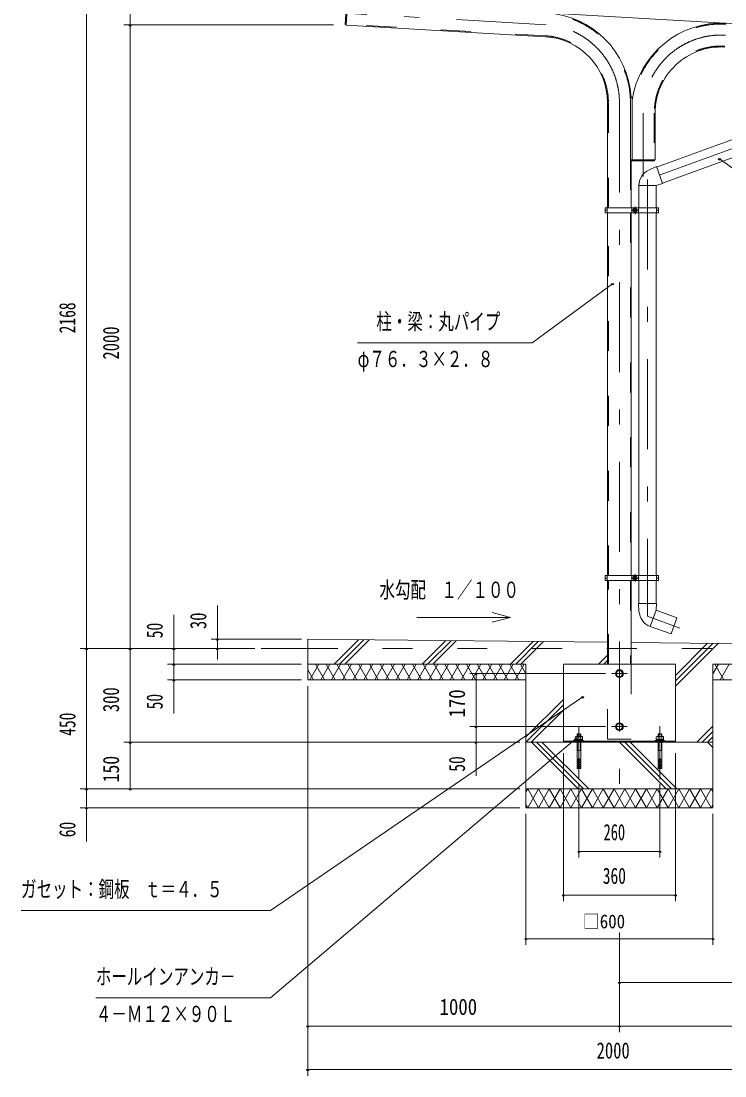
# Model space of a CAD drawing. Units: millimetres, scale not verified, with parts at other scales. Extents: x -23448 to 23452, y -10500 to 10500.
# Drawn here: x 11690 to 17337, y -2830 to 5625 of the extents above; entities that cross this region are included whole.
import ezdxf
from ezdxf.enums import TextEntityAlignment as Align

# ---------------------------------------------------------------- set-up
doc = ezdxf.new("R2010")
doc.units = ezdxf.units.MM
doc.header["$LTSCALE"] = 60
doc.linetypes.add('USER2', pattern=[10, 4, -6])
doc.linetypes.add('USER3', pattern=[24, 12, -5, 2, -5])
for name, color, linetype, lineweight in [('0-6_2-0BOLD', 7, 'Continuous', 18), ('0-7_2-1HIDDEN', 3, 'USER2', 18), ('0-8_2-2CENTER', 3, 'USER3', 18), ('0-9_2-4THIN', 4, 'Continuous', 18), ('0-A_2-5DIM', 3, 'Continuous', 18), ('0-B_2-6HATCH', 2, 'Continuous', 18)]:
    doc.layers.add(name, color=color, linetype=linetype, lineweight=lineweight)
doc.styles.add('ＭＳ ゴシック', font='')
doc.styles.get('ＭＳ ゴシック').set_extended_font_data('MS Gothic')

msp = doc.modelspace()

# ---------------------------------------------------------------- linework, layer by layer
at = {"layer": '0-6_2-0BOLD'}
for p, q in [((14312.78, 5987.57), (14290.33, 5598.2)), ((14320.77, 5987.11), (14298.02, 5592.5)), ((18651.78, 5532.54), (15806.51, 5696.59)), ((14290.33, 5598.2), (14298.31, 5597.74)), ((14298.02, 5592.5), (15895.95, 5500.37)), ((16788.87, 4454.9), (18779.2, 5179.33)), ((16593.33, 4513.56), (16593.33, 5013.56)), ((16395.08, 4971.62), (16395.08, 4128.77)), ((16776.58, 4513.56), (16776.58, 4888.56)), ((16585.84, 4128.77), (16585.84, 4513.56)), ((16787.58, 4458.43), (16728.49, 4432.24)), ((16837.18, 4322.17), (16787.58, 4458.43)), ((16646.71, 4306.54), (16646.71, 4128.77)), ((16784.21, 4128.77), (16784.21, 4306.88)), ((16391.09, 4108.77), (16375.84, 4108.77)), ((16391.09, 4128.77), (16391.09, 4088.77)), ((16395.08, 4088.77), (16395.08, 1180.9)), ((16585.84, 1180.9), (16585.84, 4088.77)), ((16589.84, 4088.77), (16589.84, 4128.77)), ((16642.71, 4128.77), (16642.71, 4088.77)), ((16646.71, 4088.77), (16646.71, 1180.9)), ((16784.21, 1180.9), (16784.21, 4088.77)), ((16788.21, 4088.77), (16788.21, 4128.77)), ((16803.46, 4108.77), (16788.21, 4108.77)), ((16375.84, 1160.9), (16391.09, 1160.9)), ((16391.09, 1180.9), (16391.09, 1140.9)), ((16395.08, 1140.9), (16395.08, 469.93)), ((16585.84, 469.93), (16585.84, 1140.9)), ((16589.84, 1140.9), (16589.84, 1180.9)), ((16642.71, 1180.9), (16642.71, 1140.9)), ((16646.71, 1140.9), (16646.71, 957.49)), ((16784.21, 957.49), (16784.21, 1140.9)), ((16788.21, 1140.9), (16788.21, 1180.9)), ((16788.21, 1160.9), (16803.46, 1160.9)), ((16642.96, 957.49), (16647.36, 893.01)), ((13990.46, 594.93), (13615.45, 594.93)), ((16395.09, 645.88), (13990.46, 669.93)), ((13990.46, 669.93), (13990.46, 344.93)), ((18687.08, 622.96), (16585.84, 643.98)), ((15740.46, 469.93), (13990.46, 469.93)), ((16940.46, -155.07), (16940.46, 469.93)), ((13990.46, 344.93), (15740.46, 344.93)), ((18490.46, 344.93), (17240.46, 344.93)), ((17240.46, -155.07), (15740.46, -155.07)), ((16040.46, -147.07), (16940.46, -147.07)), ((16137.26, -141.07), (16137.26, -133.57)), ((16150.47, -109.57), (16150.46, -91.57)), ((16150.46, -294.06), (16150.46, -155.07)), ((16150.74, -133.56), (16150.74, -112.28)), ((16157.96, -133.56), (16165.46, -141.07)), ((16165.46, -133.57), (16172.96, -141.06)), ((16180.19, -112.28), (16180.19, -133.57)), ((16180.46, -91.57), (16180.46, -109.57)), ((16193.67, -133.57), (16193.66, -141.07)), ((16202.96, -147.07), (16202.96, -141.07)), ((16787.27, -141.07), (16787.26, -133.57)), ((16800.47, -109.57), (16800.46, -91.57)), ((16800.74, -133.56), (16800.74, -112.28)), ((16815.46, -141.07), (16807.97, -133.56)), ((16822.96, -141.06), (16815.46, -133.57)), ((16830.46, -91.57), (16825.96, -87.07)), ((16830.19, -112.28), (16830.19, -133.57)), ((16843.67, -133.57), (16843.66, -141.07)), ((16852.97, -147.07), (16852.97, -141.07)), ((16180.46, -220.97), (16150.46, -220.97)), ((16830.46, -220.97), (16800.46, -220.97)), ((16150.46, -294.06), (16162.46, -294.06)), ((16162.46, -300.06), (16150.46, -300.06)), ((16162.46, -318.06), (16150.46, -318.06)), ((16180.46, -330.06), (16168.46, -330.06)), ((16168.46, -336.06), (16180.46, -336.06)), ((16180.46, -300.06), (16177.46, -294.06)), ((16180.46, -318.06), (16177.46, -312.06)), ((16803.46, -294.06), (16800.46, -300.06)), ((16803.46, -312.06), (16800.46, -318.06)), ((16803.46, -330.06), (16800.46, -336.06)), ((16830.46, -318.06), (16818.46, -318.06)), ((16830.46, -300.06), (16827.46, -294.06)), ((16830.46, -336.06), (16827.46, -330.06)), ((16150.46, -354.06), (16153.46, -348.06)), ((16177.46, -348.06), (16180.46, -354.06)), ((16803.46, -348.06), (16800.46, -354.06)), ((16830.46, -354.06), (16827.46, -348.06)), ((15740.46, -530.07), (17240.46, -530.07))]:
    msp.add_line(p, q, dxfattribs=at)
for points in [[(18779.21, 5179.32), (18826.23, 5050.12), (16835.9, 4325.7)], [(16593.33, 5013.56), (16578.34, 5013.56), (16578.34, 4513.56), (16776.58, 4513.56)], [(16591.21, 4513.56), (16591.21, 4505.56), (16771.21, 4505.56), (16771.21, 4513.56)], [(16837.18, 4322.17), (16784.21, 4306.88), (16646.71, 4306.88)], [(16642.96, 957.49), (16787.97, 957.49), (16784.22, 902.49), (16737.19, 773.29)], [(16737.51, 773.17), (16904.56, 712.37), (16951.58, 841.58), (16784.22, 902.49)], [(15740.46, 469.93), (15740.46, -680.07), (17240.46, -680.07), (17240.46, 469.93), (18490.46, 469.93), (18490.46, -530.07)], [(16940.46, 469.93), (16040.46, 469.93), (16040.46, -155.07)], [(16202.96, -141.07), (16127.96, -141.06), (16127.96, -147.07)], [(16180.46, -155.07), (16180.46, -294.06), (16168.46, -294.06)], [(16852.97, -141.07), (16777.96, -141.06), (16777.96, -147.07)], [(16825.96, -87.07), (16804.96, -87.07), (16800.46, -91.57), (16830.46, -91.57), (16830.46, -109.57)], [(16800.46, -155.07), (16800.46, -294.06), (16812.46, -294.06)], [(16818.46, -294.06), (16830.46, -294.06), (16830.46, -155.07)], [(16162.46, -354.06), (16150.46, -354.06), (16150.46, -366.07), (16162.46, -366.07), (16162.46, -282.06), (16168.46, -282.06), (16168.46, -366.07), (16180.46, -366.07), (16180.46, -354.06), (16168.46, -354.06)], [(16162.46, -312.06), (16150.46, -312.06), (16150.46, -300.06), (16153.46, -294.06)], [(16153.46, -312.06), (16150.46, -318.06), (16150.46, -330.06), (16162.46, -330.06)], [(16162.46, -336.06), (16150.46, -336.06), (16153.46, -330.06)], [(16150.46, -336.06), (16150.46, -348.06), (16162.46, -348.06)], [(16168.46, -300.06), (16180.46, -300.06), (16180.46, -312.06), (16168.46, -312.06)], [(16180.46, -330.06), (16180.46, -318.06), (16168.46, -318.06)], [(16168.46, -348.06), (16180.46, -348.06), (16180.46, -336.06), (16177.46, -330.06)], [(16812.46, -354.06), (16800.46, -354.06), (16800.46, -366.07), (16812.46, -366.07), (16812.46, -282.06)], [(16812.46, -300.06), (16800.46, -300.06), (16800.46, -312.06), (16812.46, -312.06)], [(16812.46, -318.06), (16800.46, -318.06), (16800.46, -330.06), (16812.46, -330.06)], [(16812.46, -336.06), (16800.46, -336.06), (16800.46, -348.06), (16812.46, -348.06)], [(16812.46, -282.06), (16818.46, -282.06), (16818.46, -366.07), (16830.46, -366.07), (16830.46, -354.06), (16818.46, -354.06)], [(16818.46, -312.06), (16830.46, -312.06), (16830.46, -300.06), (16818.46, -300.06)], [(16818.46, -330.06), (16830.46, -330.06), (16830.46, -318.06), (16827.46, -312.06)], [(16818.46, -348.06), (16830.46, -348.06), (16830.46, -336.06), (16818.46, -336.06)]]:
    msp.add_lwpolyline(points, dxfattribs=at)
for points in [[(16803.46, 4128.77), (16375.84, 4128.77), (16375.84, 4088.77), (16803.46, 4088.77)], [(16628.77, 4115.99), (16616.27, 4123.21), (16603.77, 4115.99), (16603.77, 4101.56), (16616.27, 4094.34), (16628.77, 4101.56)], [(16375.84, 1140.9), (16375.84, 1180.9), (16803.46, 1180.9), (16803.46, 1140.9)], [(16603.77, 1153.69), (16603.77, 1168.12), (16616.27, 1175.34), (16628.77, 1168.12), (16628.77, 1153.68), (16616.27, 1146.47)], [(16465.46, 409.36), (16465.46, 380.5), (16490.47, 366.06), (16515.46, 380.49), (16515.46, 409.36), (16490.46, 423.8)], [(16515.46, -44.51), (16515.46, -15.64), (16490.46, -1.2), (16465.46, -15.64), (16465.46, -44.51), (16490.47, -58.94)], [(16194.91, -133.57), (16194.91, -112.28), (16190.21, -109.57), (16140.72, -109.57), (16136.02, -112.28), (16136.02, -133.57)], [(16180.46, -91.57), (16150.46, -91.57), (16154.96, -87.07), (16175.96, -87.07)], [(16844.91, -133.57), (16844.91, -112.28), (16840.21, -109.57), (16790.71, -109.57), (16786.01, -112.28), (16786.01, -133.57)]]:
    msp.add_lwpolyline(points, close=True, dxfattribs=at)
for centre, radius in [((16616.27, 4108.77), 15.62), ((16616.27, 4108.77), 12.25), ((16616.27, 1160.9), 15.62), ((16616.27, 1160.9), 12.25), ((16490.46, 394.93), 31.25), ((16490.46, 394.93), 24.5), ((16490.46, -30.07), 31.25), ((16490.46, -30.07), 24.5)]:
    msp.add_circle(centre, radius, dxfattribs=at)
for centre, radius, start, end in [((15865.46, 4971.62), 720.38, 3.33707, 86.70007), ((17306.21, 4888.56), 720.38, 86.70003, 171.72519), ((15865.46, 4971.62), 529.62, 0, 86.7), ((17306.21, 4888.56), 529.62, 86.7, 180), ((16784.21, 4306.54), 137.5, 113.90576, 180), ((16784.54, 902.38), 137.5, 183.90576, 250), ((16143.38, -120.92), 11.35, 49.57169, 90), ((16165.46, -150.9), 41.34, 69.1357, 110.8643), ((16187.55, -120.92), 11.35, 90, 130.43115), ((16793.38, -120.92), 11.35, 49.57169, 90), ((16815.46, -150.9), 41.34, 69.1357, 110.8643), ((16837.55, -120.92), 11.35, 90, 130.43115)]:
    msp.add_arc(centre, radius, start, end, dxfattribs=at)
at = {"layer": '0-7_2-1HIDDEN'}
for p, q in [((15896.35, 5507.36), (14298.42, 5599.49)), ((16402.08, 4128.77), (16402.08, 4971.62)), ((16769.58, 4888.56), (16769.58, 4513.56)), ((16578.83, 4513.56), (16578.83, 4128.77)), ((16402.08, 1180.9), (16402.08, 4088.77)), ((16578.83, 4088.77), (16578.83, 1180.9)), ((16402.08, 469.93), (16402.08, 1140.9)), ((16578.83, 1140.9), (16578.83, 469.93)), ((13990.46, 594.93), (18990.46, 594.93))]:
    msp.add_line(p, q, dxfattribs=at)
msp.add_lwpolyline([(16585.84, 469.93), (16585.84, -130.07), (16395.09, -130.07), (16395.09, 469.93)], dxfattribs=at)
for centre, radius, start, end in [((15865.46, 4971.62), 713.38, 2.14293, 86.70006), ((17306.21, 4888.56), 713.38, 86.98364, 177.85976), ((15865.46, 4971.62), 536.62, 0, 86.7), ((17306.21, 4888.56), 536.62, 86.7, 180)]:
    msp.add_arc(centre, radius, start, end, dxfattribs=at)
at = {"layer": '0-8_2-2CENTER'}
for p, q in [((15901.44, 5595.58), (14229.21, 5692.01)), ((16490.46, 4971.62), (16490.46, -718.2)), ((16681.21, 4380.56), (16681.21, 4888.56)), ((16585.02, 4108.77), (16647.52, 4108.77)), ((16616.27, 4140.02), (16616.27, 4077.52)), ((16616.27, 1129.65), (16616.27, 1192.15)), ((16585.02, 1160.9), (16647.52, 1160.9)), ((16552.96, 394.93), (16427.96, 394.93)), ((16165.46, -455.32), (16165.46, -27.89)), ((16427.96, -30.07), (16552.96, -30.07)), ((16815.46, -27.89), (16815.46, -455.32))]:
    msp.add_line(p, q, dxfattribs=at)
msp.add_lwpolyline([(18847.96, 5665.67), (18847.96, 5131.19), (16715.46, 4355.02), (16715.46, 854.36), (16974.83, 759.95)], dxfattribs=at)
for centre, start, end in [((15865.46, 4971.62), 0, 86.69983), ((17306.21, 4888.56), 86.70003, 180)]:
    msp.add_arc(centre, 625, start, end, dxfattribs=at)
at = {"layer": '0-9_2-4THIN'}
for p, q in [((16153.46, -109.57), (16153.46, -88.56)), ((16177.46, -88.56), (16177.46, -109.57)), ((16803.46, -109.57), (16803.46, -88.56)), ((16827.46, -88.56), (16827.46, -109.57))]:
    msp.add_line(p, q, dxfattribs=at)
for points in [[(16150.46, -226.17), (16153.47, -220.97), (16153.46, -155.07)], [(16177.46, -155.07), (16177.46, -220.97), (16180.46, -226.17)], [(16803.47, -155.07), (16803.47, -220.97), (16800.46, -226.17)], [(16830.46, -226.17), (16827.46, -220.97), (16827.46, -155.07)]]:
    msp.add_lwpolyline(points, dxfattribs=at)
at = {"layer": '0-A_2-5DIM'}
for p, q in [((12215.45, 6014.93), (12215.45, -950.06)), ((12565.45, -530.06), (12565.45, 6014.93)), ((14197.95, 5594.93), (12515.45, 5594.93)), ((12575.45, 5594.93), (12555.45, 5594.93)), ((17302.62, 4521.5), (17282.62, 4521.5)), ((15790.46, 3044.93), (16435.44, 3520.34)), ((16445.44, 3520.34), (16425.44, 3520.34)), ((14390.46, 3044.93), (15790.46, 3044.93)), ((13265.45, 507.96), (13265.45, 939.93)), ((12915.45, 74.93), (12915.45, 864.93)), ((15615.46, 844.93), (14865.46, 844.93)), ((12165.45, 594.93), (13565.45, 594.93)), ((12225.45, 594.93), (12205.45, 594.93)), ((12575.45, 594.93), (12555.45, 594.93)), ((12925.45, 594.93), (12905.45, 594.93)), ((13215.45, 669.93), (13940.46, 669.93)), ((13275.45, 669.93), (13255.45, 669.93)), ((13275.45, 594.93), (13255.45, 594.93)), ((12865.45, 469.93), (13940.46, 469.93)), ((12925.45, 469.93), (12905.45, 469.93)), ((13940.46, 344.93), (12865.45, 344.93)), ((12925.45, 344.93), (12905.45, 344.93)), ((16377.96, 394.93), (15290.46, 394.93)), ((15350.46, 394.93), (15330.46, 394.93)), ((15340.46, 394.93), (15340.46, -425.07)), ((13990.46, -2830.07), (13990.46, 294.93)), ((16205.6, 207.69), (16185.6, 207.69)), ((15290.46, -30.07), (16377.96, -30.07)), ((15350.46, -30.07), (15330.46, -30.07)), ((15690.46, -155.07), (12515.45, -155.07)), ((12575.45, -155.07), (12555.45, -155.07)), ((15350.46, -155.07), (15330.46, -155.07)), ((16176.95, -104.7), (16156.95, -104.7)), ((16040.46, -1430.07), (16040.46, -243.53)), ((16940.46, -243.53), (16940.46, -1430.07)), ((16165.46, -1080.07), (16165.46, -489.99)), ((16815.46, -489.99), (16815.46, -1080.07)), ((15690.46, -530.06), (12165.45, -530.06)), ((12225.45, -530.06), (12205.45, -530.06)), ((12575.45, -530.06), (12555.45, -530.06)), ((12165.45, -680.06), (15690.46, -680.06)), ((12225.45, -680.06), (12205.45, -680.06)), ((15740.46, -730.07), (15740.46, -1780.07)), ((17240.46, -1780.07), (17240.46, -730.06)), ((16175.46, -1030.07), (16155.46, -1030.07)), ((16815.46, -1030.07), (16165.46, -1030.07)), ((16825.46, -1030.07), (16805.46, -1030.07)), ((16050.46, -1380.07), (16030.46, -1380.07)), ((16940.46, -1380.07), (16040.46, -1380.07)), ((16950.46, -1380.07), (16930.46, -1380.07)), ((16490.46, -2480.07), (16490.46, -1680.07)), ((15750.46, -1730.07), (15730.46, -1730.07)), ((15740.46, -1730.07), (17240.46, -1730.07)), ((17250.46, -1730.07), (17230.46, -1730.07)), ((16500.46, -2080.07), (16480.46, -2080.07)), ((16490.46, -2080.07), (19382.96, -2080.07)), ((14000.46, -2430.07), (13980.46, -2430.07)), ((18990.46, -2430.07), (13990.46, -2430.07)), ((16500.46, -2430.07), (16480.46, -2430.07)), ((14000.46, -2780.07), (13980.46, -2780.07)), ((18990.46, -2780.07), (13990.46, -2780.07))]:
    msp.add_line(p, q, dxfattribs=at)
for points in [[(17292.62, 4521.5), (17890.46, 4094.93), (19890.46, 4094.93)], [(15470.57, 883.75), (15615.46, 844.93), (15470.57, 806.11)], [(11690.46, -1505.07), (13690.46, -1505.07), (16195.6, 207.69)], [(16166.95, -104.7), (13690.46, -2205.07), (12290.46, -2205.07)]]:
    msp.add_lwpolyline(points, dxfattribs=at)
for centre in [(12565.45, 5594.93), (17292.62, 4521.5), (16435.44, 3520.34), (12215.45, 594.93), (12565.45, 594.93), (12915.45, 594.93), (13265.45, 669.93), (13265.45, 594.93), (12915.45, 469.93), (12915.45, 344.93), (15340.46, 394.93), (16195.6, 207.69), (15340.46, -30.07), (12565.45, -155.07), (15340.46, -155.07), (16166.95, -104.7), (12215.45, -530.06), (12565.45, -530.06), (12215.45, -680.06), (16165.46, -1030.07), (16815.46, -1030.07), (16040.46, -1380.07), (16940.46, -1380.07), (15740.46, -1730.07), (17240.46, -1730.07), (16490.46, -2080.07), (13990.46, -2430.07), (16490.46, -2430.07), (13990.46, -2780.07)]:
    msp.add_arc(centre, 10, 180, 0, dxfattribs=at)
at = {"layer": '0-B_2-6HATCH'}
for p, q in [((14201.72, 469.93), (14397.65, 665.86)), ((14439.65, 665.44), (14244.14, 469.93)), ((14286.57, 469.93), (14481.66, 665.02)), ((14908.82, 469.93), (15097.75, 658.86)), ((15139.76, 658.44), (14951.25, 469.93)), ((15181.76, 658.02), (14993.68, 469.93)), ((15615.93, 469.93), (15797.85, 651.86)), ((15658.36, 469.93), (15839.86, 651.44)), ((15881.87, 651.02), (15700.78, 469.93)), ((17198.07, 637.85), (16940.46, 380.25)), ((16940.46, 337.82), (17240.07, 637.43)), ((17282.08, 637.01), (16940.46, 295.4)), ((16395.08, 541.98), (16323.04, 469.93)), ((13990.46, 464.8), (13993.42, 469.93)), ((14036.72, 344.93), (13990.46, 425.06)), ((14080.02, 469.93), (14007.85, 344.93)), ((14123.32, 344.93), (14051.16, 469.93)), ((14166.63, 469.93), (14094.46, 344.93)), ((14209.93, 344.93), (14137.76, 469.93)), ((14253.23, 469.93), (14181.06, 344.93)), ((14296.53, 344.93), (14224.36, 469.93)), ((14339.83, 469.93), (14267.66, 344.93)), ((14383.13, 344.93), (14310.96, 469.93)), ((14426.43, 469.93), (14354.27, 344.93)), ((14469.74, 344.93), (14397.57, 469.93)), ((14513.04, 469.93), (14440.87, 344.93)), ((14556.34, 344.93), (14484.17, 469.93)), ((14599.64, 469.93), (14527.47, 344.93)), ((14642.94, 344.93), (14570.77, 469.93)), ((14686.24, 469.93), (14614.07, 344.93)), ((14729.54, 344.93), (14657.38, 469.93)), ((14772.85, 469.93), (14700.68, 344.93)), ((14816.15, 344.93), (14743.98, 469.93)), ((14859.45, 469.93), (14787.28, 344.93)), ((14902.75, 344.93), (14830.58, 469.93)), ((14946.05, 469.93), (14873.88, 344.93)), ((14989.35, 344.93), (14917.18, 469.93)), ((15032.65, 469.93), (14960.48, 344.93)), ((15003.79, 469.93), (15075.95, 344.93)), ((15047.08, 344.93), (15119.26, 469.93)), ((15090.39, 469.93), (15162.55, 344.93)), ((15133.69, 344.93), (15205.86, 469.93)), ((15176.99, 469.93), (15249.16, 344.93)), ((15220.29, 344.93), (15292.46, 469.93)), ((15263.59, 469.93), (15335.76, 344.93)), ((15306.9, 344.93), (15379.06, 469.93)), ((15350.19, 469.93), (15422.36, 344.93)), ((15393.5, 344.93), (15465.66, 469.93)), ((15436.8, 469.93), (15508.97, 344.93)), ((15480.1, 344.93), (15552.27, 469.93)), ((15523.4, 469.93), (15595.57, 344.93)), ((15566.7, 344.93), (15638.87, 469.93)), ((15682.17, 344.93), (15610, 469.93)), ((15725.47, 469.93), (15653.3, 344.93)), ((15696.61, 469.93), (15740.46, 393.97)), ((16365.46, 469.93), (16395.08, 499.55)), ((17240.46, 393.97), (17284.32, 469.93)), ((17255.45, 469.93), (17327.62, 344.93)), ((17298.75, 344.93), (17370.92, 469.93)), ((15740.46, 345.89), (15739.91, 344.93)), ((17241.02, 344.93), (17240.46, 345.89)), ((16040.46, 187.36), (15740.46, -112.64)), ((15740.46, -155.07), (16040.46, 144.93)), ((16040.46, 102.5), (15782.89, -155.07)), ((17112.25, -155.07), (17240.46, -26.86)), ((17240.46, -69.29), (17154.68, -155.07)), ((15783.82, -155.07), (16158.82, -530.07)), ((16201.25, -530.07), (15826.25, -155.07)), ((15868.67, -155.07), (16243.68, -530.07)), ((16490.93, -155.07), (16865.93, -530.07)), ((16908.36, -530.07), (16533.36, -155.07)), ((16575.78, -155.07), (16950.78, -530.07)), ((17197.1, -155.07), (17240.46, -111.71)), ((17240.46, -197.5), (17198.04, -155.07)), ((15740.46, -656.03), (15754.34, -680.07))]:
    msp.add_line(p, q, dxfattribs=at)
for points in [[(15840.94, -680.07), (15754.34, -530.07), (15740.46, -554.11)], [(15754.34, -680.07), (15840.94, -530.07), (15927.55, -680.07), (16014.15, -530.07), (16100.75, -680.07), (16187.35, -530.07)], [(16533.76, -680.07), (16447.16, -530.07), (16360.56, -680.07), (16273.96, -530.07), (16187.35, -680.07), (16100.75, -530.07), (16014.15, -680.07), (15927.55, -530.07), (15840.94, -680.07)], [(16187.35, -530.07), (16273.96, -680.07), (16360.56, -530.07), (16447.16, -680.07), (16533.76, -530.07), (16620.36, -680.07), (16706.97, -530.07), (16793.57, -680.07)], [(16706.97, -680.07), (16620.36, -530.07), (16533.77, -680.07)], [(16880.17, -680.07), (16793.57, -530.07), (16706.97, -680.07)], [(16793.57, -680.07), (16880.18, -530.07), (16966.77, -680.07)], [(17053.38, -680.07), (16966.78, -530.07), (16880.18, -680.07)], [(16966.78, -680.07), (17053.38, -530.07), (17139.98, -680.07)], [(17240.46, -656.03), (17226.58, -680.07), (17139.98, -530.07), (17053.38, -680.07)], [(17139.98, -680.07), (17226.58, -530.07), (17240.46, -554.11)]]:
    msp.add_lwpolyline(points, dxfattribs=at)

# ---------------------------------------------------------------- texts
at = {"layer": '0-A_2-5DIM', "color": 7, "style": 'ＭＳ ゴシック'}
for s, width, p in [('2168', 0.7, (12165.45, 3122.48)), ('2000', 0.75, (12515.45, 2911.9)), ('30', 0.75, (13215.45, 751.62)), ('50', 0.7, (12865.45, 678.21)), ('300', 0.75, (12515.45, 85.83)), ('170', 0.85, (15290.46, 42.94)), ('50', 0.7, (12865.45, 108.21)), ('450', 0.7, (12165.45, -103.95)), ('150', 0.8, (12515.45, -477.05)), ('50', 0.7, (15290.46, -391.79)), ('60', 0.7, (12165.45, -917.18))]:
    msp.add_text(s, height=130.2, rotation=90, dxfattribs=dict(at, width=width)).set_placement(p, align=Align.BOTTOM_LEFT)
for s, height, width, p in [('柱・梁：丸パイプ', 130.2, 0.7, (14540.46, 3112.7)), ('φ７６．３×２．８', 130.2, 0.7, (14390.46, 2812.69)), ('水勾配\u3000１／１００', 130.2, 0.7, (14565.45, 962.7)), ('260', 130.2, 0.65, (16363.19, -980.07)), ('360', 130.2, 0.7, (16356.75, -1330.07)), ('ガセット：鋼板\u3000ｔ＝４．５', 130.2, 0.7, (11690.43, -1437.28)), ('□600', 110.7, 0.9, (16196.71, -1680.07)), ('ホールインアンカ－', 130.2, 0.7, (12290.44, -2137.28)), ('４－Ｍ１２×９０Ｌ', 130.2, 0.7, (12290.44, -2437.28)), ('1000', 130.2, 0.85, (15047.66, -2380.07)), ('2000', 130.2, 0.75, (16307.43, -2730.07))]:
    msp.add_text(s, height=height, dxfattribs=dict(at, width=width)).set_placement(p, align=Align.BOTTOM_LEFT)

doc.saveas('drawing.dxf')
